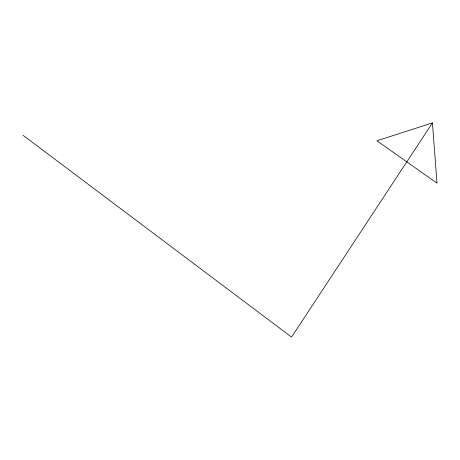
<?xml version="1.0" encoding="UTF-8"?>
<svg xmlns="http://www.w3.org/2000/svg" width="460" height="460" viewBox="0 0 460 460"><rect width="100%" height="100%" fill="white"/><g stroke="black" fill="none" stroke-linecap="round" stroke-linejoin="round"><path stroke-width="0.69" d="M432.434 122.9L437 183.16L376.935 140.783L432.434 122.9L291.542 337.099L23 135.263"/></g></svg>
